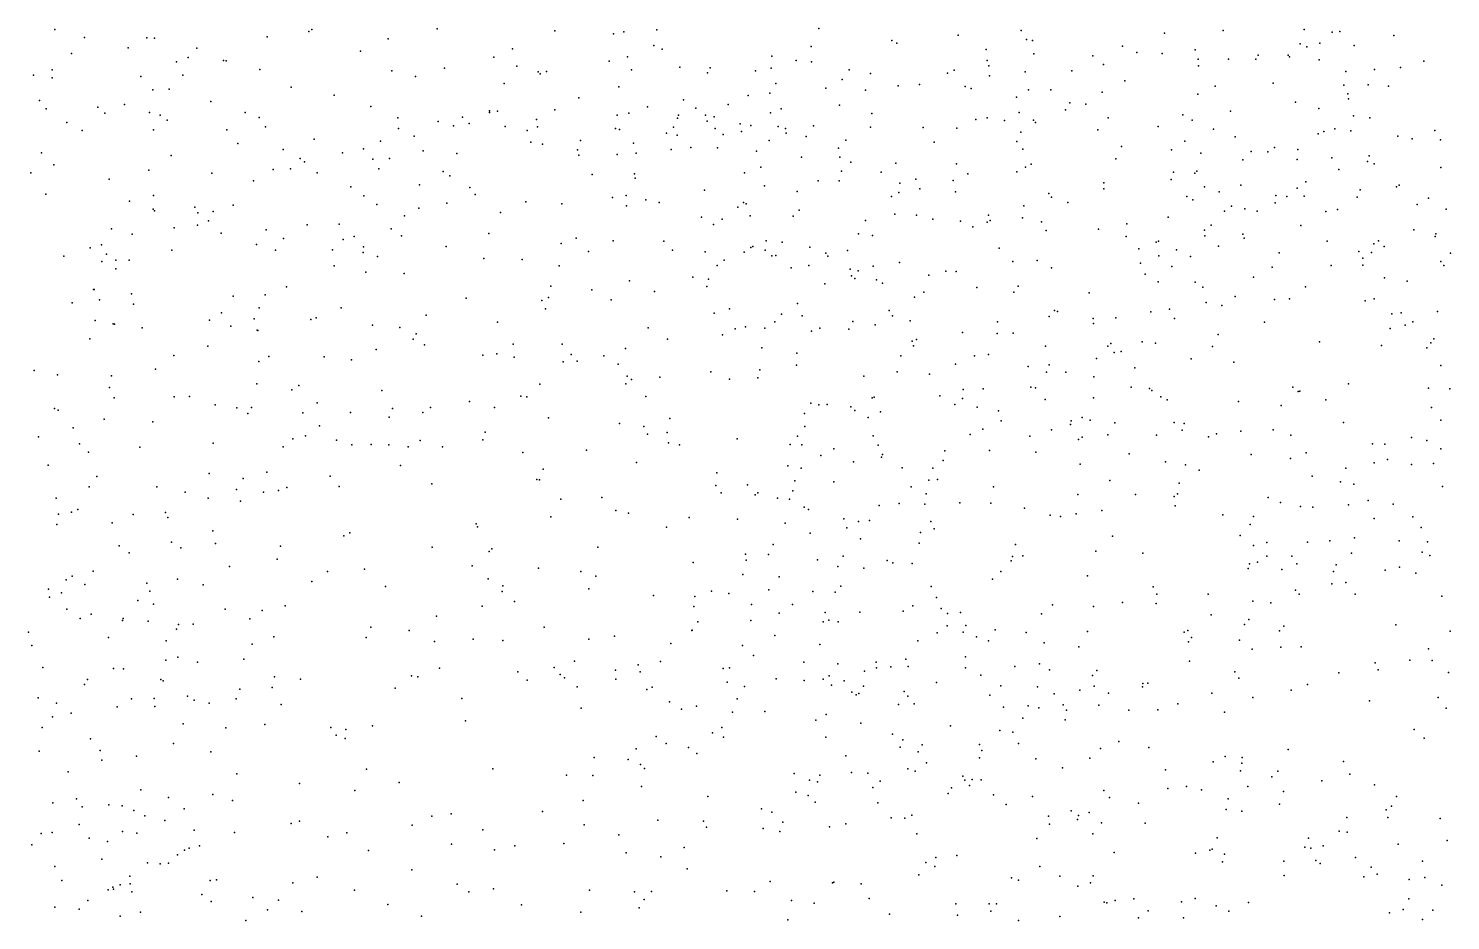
# Model space of a CAD drawing. Header units: metres. Extents: x -23.9 to 23.9, y -28.5 to 28.5.
# Drawn here: x 1.04 to 6.72, y -10.67 to -7.11 of the extents above; entities that cross this region are included whole.
import ezdxf

# ---------------------------------------------------------------- set-up
doc = ezdxf.new("R2010")
doc.units = ezdxf.units.M

msp = doc.modelspace()

# ---------------------------------------------------------------- linework, layer by layer
for p in [(1.1492, -7.1126, 7.8665), (1.2688, -7.1455, 8.4567), (1.5166, -7.1468, 12.5148), (1.5473, -7.1474, 20.0053), (1.9975, -7.1429, 20.1918), (2.1636, -7.1214, 15.409), (2.1753, -7.1134, 6.795), (2.4804, -7.1501, 5.5329), (2.6755, -7.1109, 14.3115), (3.1451, -7.119, 19.3155), (3.3791, -7.1308, 13.9712), (3.4212, -7.1223, -8.8521), (3.5518, -7.1147, 6.5451), (4.1986, -7.109, 19.9388), (4.7557, -7.1364, -6.9077), (5.0071, -7.1172, 3.0319), (5.5782, -7.1273, 3.8658), (5.8122, -7.1171, 11.9562), (6.1361, -7.1133, -19.3685), (6.2474, -7.124, -2.1194), (6.279, -7.1213, 10.1785), (6.4936, -7.1371, 16.4857), (1.4425, -7.186, 4.5639), (1.7168, -7.1872, 20.5679), (2.3702, -7.1995, 15.8277), (2.9759, -7.1907, 13.8874), (3.5398, -7.1764, -10.9411), (3.5742, -7.1911, 0.6508), (4.1684, -7.1809, 0.6501), (4.4903, -7.1566, 0.0605), (4.5109, -7.1673, -1.4745), (4.8673, -7.1935, -0.3859), (5.0279, -7.1531, 12.1483), (5.0513, -7.1566, 7.7698), (5.4106, -7.1796, -21.258), (5.4681, -7.2051, -13.7812), (5.7016, -7.1943, 6.993), (6.1206, -7.1704, 16.6763), (6.1473, -7.1826, 3.9844), (6.1988, -7.1674, 3.1813), (6.336, -7.1771, 17.1135), (1.2166, -7.2089, 7.4707), (1.635, -7.2428, 4.8457), (1.6815, -7.2248, 11.3236), (1.8232, -7.2365, 13.0086), (1.8338, -7.2386, 6.6429), (2.9024, -7.2231, 5.6047), (2.9941, -7.2599, 6.7136), (3.3624, -7.239, 20.2982), (3.4353, -7.2223, -11.8704), (3.644, -7.2634, 13.3369), (4.012, -7.2195, 12.9875), (4.1086, -7.2364, 3.6326), (4.17, -7.2422, 7.1181), (4.8708, -7.2367, -14.0262), (4.8775, -7.258, 13.3259), (5.0577, -7.2099, -0.8216), (5.2923, -7.2176, -7.1316), (5.3349, -7.2526, 9.8563), (5.5692, -7.2084, -6.6633), (5.7136, -7.2319, 9.5796), (5.7137, -7.2586, 4.498), (5.8338, -7.232, 10.5725), (5.9429, -7.2321, 3.6255), (5.9521, -7.2159, 17.0658), (6.0718, -7.2153, 5.4267), (6.0776, -7.2226, -11.2499), (6.1961, -7.2345, 11.1701), (6.52, -7.2645, -20.2712), (6.6132, -7.24, 7.8808), (1.0647, -7.2955, 12.2345), (1.139, -7.3062, 15.6353), (1.1394, -7.2747, -1.3441), (1.4932, -7.3007, 12.946), (1.66, -7.296, 14.7286), (1.9683, -7.2729, 16.3403), (2.495, -7.278, 5.8743), (2.5886, -7.3008, 20.2393), (2.7055, -7.2676, 11.4121), (3.079, -7.2826, 11.0701), (3.0866, -7.2898, 2.7555), (3.1117, -7.2806, 11.5952), (3.4508, -7.2745, 15.0397), (3.7545, -7.2859, 8.1908), (3.7652, -7.2656, -9.5863), (3.9458, -7.2778, -12.4852), (4.0091, -7.2671, -0.0771), (4.2922, -7.3122, 2.91), (4.3202, -7.2737, 3.2601), (4.405, -7.2881, 8.6847), (4.7121, -7.2873, 6.5665), (4.7387, -7.276, 8.6024), (4.8801, -7.2978, -1.3248), (5.0226, -7.2822, 0.3073), (5.2091, -7.2787, 3.3582), (5.4205, -7.318, -1.3911), (6.3029, -7.2803, -9.9976), (6.4171, -7.2729, 5.089), (1.5414, -7.3544, 16.3631), (1.6064, -7.351, -0.2769), (2.0929, -7.3436, 11.2), (2.264, -7.375, 5.3323), (2.9426, -7.3283, 19.0921), (3.4014, -7.342, 11.2137), (3.9167, -7.3758, 7.4521), (4.0037, -7.3677, -1.6427), (4.0277, -7.3286, 15.4989), (4.2273, -7.3473, 16.4203), (4.3849, -7.3554, -19.1466), (4.516, -7.3376, 0.9099), (4.6005, -7.332, 11.7941), (4.7832, -7.3402, -1.6566), (4.8071, -7.349, 10.0899), (5.0352, -7.3532, 2.4761), (5.1245, -7.3537, -9.4912), (5.33, -7.3626, 0.456), (5.7119, -7.3714, -21.9178), (5.7807, -7.339, 5.6419), (6.0124, -7.3273, 10.0868), (6.2947, -7.3348, 6.508), (6.3107, -7.3702, 2.9111), (6.3918, -7.3333, 12.7838), (6.4731, -7.3392, 8.2019), (1.089, -7.3966, 11.5374), (1.1146, -7.429, 11.9086), (1.3217, -7.4225, 2.4836), (1.4278, -7.4129, 3.3421), (1.7727, -7.3998, 19.7287), (2.4106, -7.42, 12.4133), (3.1458, -7.4332, 2.1351), (3.2406, -7.3856, 14.6612), (3.5158, -7.4215, 3.743), (3.6585, -7.3944, 13.8487), (3.7081, -7.4265, 2.4902), (3.8376, -7.4119, 14.8885), (4.0485, -7.4291, 0.858), (4.2818, -7.4154, 12.6228), (4.9884, -7.3832, -13.5635), (5.1833, -7.4334, 4.8242), (5.201, -7.406, 3.9788), (5.2644, -7.4114, -0.3859), (6.102, -7.4026, -13.0067), (6.1942, -7.4288, -2), (6.3133, -7.3896, -1.6691), (1.198, -7.4838, 5.6236), (1.3488, -7.4467, -0.0535), (1.5276, -7.4445, 2.8314), (1.5697, -7.455, 6.1653), (1.5985, -7.4745, -1.1241), (1.9093, -7.4443, 6.2297), (1.9658, -7.4646, 20.0463), (2.5184, -7.4659, 16.5406), (2.6797, -7.4796, 1.9183), (2.7773, -7.4624, 13.5065), (2.8037, -7.4887, 6.0841), (2.884, -7.4447, 16.1498), (2.8848, -7.4372, 2.4936), (2.9165, -7.4387, 0.2434), (3.0726, -7.4722, -1.4437), (3.3935, -7.4548, 14.3353), (3.4404, -7.447, -10.4886), (3.6344, -7.4664, 5.4106), (3.6388, -7.4544, 19.02), (3.7465, -7.4549, 7.8945), (3.7529, -7.4793, 0.018), (3.7819, -7.4619, -7.3719), (3.8854, -7.4892, -11.2408), (4.006, -7.445, 14.5425), (4.4102, -7.4482, -19.7592), (4.8259, -7.4728, 13.8598), (4.8706, -7.4657, -19.5019), (4.9399, -7.476, 8.4033), (4.9988, -7.4437, 0.6062), (5.0554, -7.4745, -1.0931), (5.064, -7.4838, 5.9725), (5.3543, -7.4654, 10.4642), (5.6521, -7.4531, -0.1162), (5.6892, -7.4745, -10.6016), (5.8417, -7.4391, 9.1271), (6.3335, -7.4582, 4.3266), (6.3983, -7.4649, 3.919), (1.2583, -7.5161, 14.5145), (1.5438, -7.5131, 16.7706), (1.8366, -7.5128, 19.2706), (1.9905, -7.5011, 14.99), (2.5213, -7.5085, 15.7154), (2.5842, -7.539, -0.5586), (2.7407, -7.497, 10.8799), (2.9477, -7.5, -0.5746), (3.0345, -7.5167, 15.757), (3.0765, -7.5019, 3.2731), (3.3875, -7.5076, 0.4244), (3.4038, -7.5117, 15.4215), (3.5906, -7.5268, 14.6477), (3.6186, -7.5026, -19.6929), (3.6338, -7.5346, -8.6963), (3.7854, -7.5084, -1.3898), (3.8171, -7.5319, 6.1435), (3.8904, -7.52, 14.0732), (3.9273, -7.4966, -18.7895), (4.0363, -7.4996, -1.9897), (4.0665, -7.5075, 6.8015), (4.0684, -7.527, 20.2557), (4.1478, -7.5398, 5.4295), (4.1774, -7.4975, 12.2384), (4.4053, -7.5028, -12.5423), (4.6159, -7.5039, 12.3247), (4.7491, -7.5065, -20.4756), (5.0046, -7.5225, 5.4806), (5.3121, -7.5137, 4.4727), (5.553, -7.4996, 4.715), (5.7735, -7.511, 10.2925), (5.861, -7.5407, -1.9649), (6.1913, -7.5289, 8.8956), (6.214, -7.5195, -1.3367), (6.2581, -7.5097, 5.3175), (6.3219, -7.5179, 16.8987), (6.51, -7.5392, -14.0648), (6.5673, -7.5489, -2.0684), (6.6573, -7.5158, 8.9139), (1.0965, -7.6051, 20.1001), (1.8799, -7.5685, 13.2166), (2.0613, -7.5922, 1.415), (2.1852, -7.5507, 13.5739), (2.2972, -7.6049, 15.2476), (2.3811, -7.5887, 12.0935), (2.4497, -7.5592, 17.6934), (2.6202, -7.5969, 14.2802), (3.0501, -7.5622, 13.6997), (3.0957, -7.5711, 19.2874), (3.2362, -7.5931, 20.2443), (3.2474, -7.5557, 11.8883), (3.4592, -7.5664, -19.0716), (3.61, -7.5925, 11.1199), (3.6881, -7.5841, 20.3916), (3.7939, -7.5847, 0.6202), (3.9508, -7.5987, 2.679), (4.0003, -7.556, 19.1284), (4.2779, -7.5863, 19.9783), (4.3066, -7.5553, 19.5193), (4.6599, -7.5625, 3.2747), (4.9894, -7.5599, 6.3216), (5.0135, -7.5906, -1.4923), (5.4072, -7.5798, 9.4186), (5.6062, -7.5938, -19.885), (5.6595, -7.559, 11.0417), (5.924, -7.5998, -10.9822), (5.9912, -7.6006, 2.3065), (6.0179, -7.5843, -6.1853), (6.1106, -7.5919, 6.7248), (6.6795, -7.5534, 6.2691), (1.1462, -7.6529, 12.5324), (1.6143, -7.6163, 18.7372), (2.1291, -7.6281, 17.9066), (2.1467, -7.6414, 0.7688), (2.4185, -7.6305, 2.466), (2.4853, -7.6284, 17.2911), (2.7546, -7.6084, -0.1914), (3.2414, -7.6145, 2.7859), (3.3938, -7.6112, 2.3508), (3.4699, -7.6069, -1.5976), (3.9674, -7.6619, 16.6398), (4.1296, -7.6228, 3.3019), (4.2832, -7.6228, 1.0456), (4.3267, -7.6426, -13.4889), (4.5061, -7.6462, 13.2106), (4.7482, -7.6497, 4.7598), (5.0239, -7.6618, 7.0337), (5.0467, -7.6499, 3.6498), (5.3843, -7.6297, 6.8724), (5.7232, -7.6066, 12.1804), (5.8909, -7.6335, 12.5424), (6.1083, -7.6317, 4.6305), (6.2462, -7.6248, -20.022), (6.3884, -7.6395, -9.1012), (6.3952, -7.6167, -8.5965), (6.416, -7.6484, 16.5093), (1.0542, -7.6849, 15.7574), (1.3666, -7.7096, -1.2532), (1.5252, -7.6738, 5.5119), (1.7757, -7.6859, 0.8997), (1.943, -7.7167, 2.1174), (2.0211, -7.6719, 11.6738), (2.09, -7.6693, 14.0301), (2.1972, -7.6854, -0.5045), (2.4427, -7.6692, -1.0706), (2.6995, -7.6795, 20.0742), (2.7268, -7.6975, 13.2142), (3.2947, -7.6918, 10.7413), (3.4628, -7.6892, 1.2217), (3.4661, -7.7068, 3.483), (3.9023, -7.6854, -19.2764), (4.1959, -7.7171, 14.0106), (4.2796, -7.7165, 15.9259), (4.2888, -7.6787, -14.1009), (4.4484, -7.6817, 6.5846), (4.5861, -7.7097, 19.177), (4.7352, -7.7162, -7.5249), (4.7932, -7.6886, 2.8455), (4.9889, -7.6805, -20.0602), (5.6049, -7.7111, 0.5735), (5.6149, -7.682, 2.2391), (5.6991, -7.6868, -1.9294), (5.7077, -7.6784, -9.4301), (6.2738, -7.6721, 12.7459), (6.6818, -7.6643, -12.8281), (1.1134, -7.7699, 3.2028), (1.5431, -7.7758, 13.1903), (2.3313, -7.7407, 18.229), (2.6047, -7.733, 1.0154), (2.8058, -7.7431, 11.9643), (2.827, -7.7714, 0.5763), (3.4301, -7.7754, 19.1441), (3.7421, -7.754, 7.2566), (3.9818, -7.7371, 8.315), (4.1128, -7.7589, -8.5745), (4.5181, -7.7631, -2.2652), (4.5229, -7.7261, 8.5252), (4.602, -7.7494, 13.5567), (4.7441, -7.7603, -14.2625), (5.1165, -7.7672, 4.2155), (5.3368, -7.7254, 7.4065), (5.3368, -7.7486, -13.0717), (5.7378, -7.741, -21.3198), (5.7969, -7.7601, 5.1185), (5.8836, -7.7346, 5.8399), (6.023, -7.7758, 11.6148), (6.1085, -7.7458, 3.0525), (6.1421, -7.7213, 3.4482), (6.3594, -7.7533, 5.7537), (6.5052, -7.7402, 5.3971), (6.5152, -7.7344, 17.2212), (1.4474, -7.7981, -0.2221), (1.5419, -7.8298, 4.4981), (1.7085, -7.8225, 5.0795), (1.8621, -7.814, 18.2206), (2.3828, -7.7761, 16.8028), (2.4348, -7.8115, 1.7027), (2.6024, -7.8262, 0.3214), (2.7146, -7.8059, 19.17), (3.0301, -7.8008, 16.6723), (3.1739, -7.8089, 5.7899), (3.3753, -7.7838, 16.6015), (3.4314, -7.816, 6.2251), (3.5088, -7.7923, 14.0086), (3.5614, -7.8037, 1.6718), (3.876, -7.8218, -2.0126), (3.898, -7.8027, -9.9435), (3.9089, -7.8092, 7.7956), (4.4885, -7.7797, -11.6204), (5.0169, -7.8162, 0.7591), (5.1272, -7.7815, -7.9087), (5.1929, -7.803, 6.1269), (5.6672, -7.7793, -0.6063), (5.6914, -7.7932, 5.4614), (5.8458, -7.8174, -0.0548), (5.8996, -7.8287, 9.6868), (6.0201, -7.8041, -10.0783), (6.0666, -7.779, 8.555), (6.1364, -7.7779, 6.3484), (6.2691, -7.8312, -2.4397), (6.3469, -7.7826, -1.3272), (6.5869, -7.8108, -2.2858), (6.6318, -7.7862, 10.1665), (6.7028, -7.8293, 12.8463), (1.5473, -7.8367, 11.9333), (1.7205, -7.8448, 17.4695), (1.7636, -7.8763, 14.5964), (1.7823, -7.8392, 9.9244), (2.2846, -7.8894, 19.9011), (2.5458, -7.8565, 10.8691), (2.9284, -7.8434, 15.6604), (3.7305, -7.862, 11.3753), (3.8131, -7.8698, 6.8967), (3.9252, -7.857, 15.5697), (4.0963, -7.8582, 5.1196), (4.1201, -7.8343, 13.6204), (4.3858, -7.8751, 6.0276), (4.5021, -7.8494, 9.8401), (4.5883, -7.854, 18.8389), (4.6541, -7.8692, -12.8808), (4.7641, -7.8784, 3.86), (4.8704, -7.8817, 19.4318), (4.8765, -7.8533, 4.5162), (4.8823, -7.8748, -2.1042), (5.0116, -7.8649, 10.6398), (5.0882, -7.8805, -1.1097), (5.4287, -7.888, 10.7062), (5.5928, -7.8622, -8.2418), (5.8179, -7.8381, -2.3002), (5.9488, -7.8373, -13.3746), (6.2223, -7.8393, -21.278), (1.3763, -7.9082, 5.8129), (1.4589, -7.9295, 18.7293), (1.626, -7.9043, 2.167), (1.7197, -7.8941, 1.5898), (1.8137, -7.9256, 16.9775), (1.9928, -7.9121, 13.4576), (2.1566, -7.8929, -1.1122), (2.3441, -7.9394, 13.0488), (2.4918, -7.9077, 12.6873), (2.533, -7.9363, -1.3112), (2.8818, -7.9274, 17.3979), (3.2302, -7.945, 13.5611), (3.7788, -7.8905, 13.74), (4.3567, -7.9286, 2.92), (4.4129, -7.9351, -10.5475), (4.8142, -7.9008, 8.1619), (5.1069, -7.9155, -1.5659), (5.3151, -7.9103, 6.4325), (5.4252, -7.939, 7.8401), (5.7378, -7.9142, -1.1069), (5.74, -7.9361, 2.5582), (5.7649, -7.8932, -2.7278), (5.8907, -7.9302, 12.0647), (5.8965, -7.9453, 4.7115), (6.1231, -7.8954, 7.7549), (6.5734, -7.913, 9.7934), (6.6591, -7.9391, -6.9804), (6.6621, -7.9277, 7.4754), (1.2907, -7.984, 12.1929), (1.3356, -7.9725, 12.9938), (1.6165, -7.9932, 19.2527), (1.9547, -7.9707, -0.587), (2.0309, -7.9929, 14.1687), (2.0621, -7.9475, 11.9384), (2.2582, -7.9926, 10.0265), (2.3007, -7.9508, 14.3942), (2.3811, -7.9797, 11.1659), (2.7111, -7.9794, 1.4234), (3.1712, -7.9666, 14.1809), (3.2794, -7.9986, 12.0471), (3.3779, -7.956, 14.575), (3.581, -7.958, 2.3215), (3.6155, -7.9938, 15.6284), (3.7451, -8.0006, 0.7657), (3.9004, -8.0012, 2.8486), (3.9278, -7.9822, 16.8956), (3.9361, -7.9782, -10.5799), (3.9848, -7.9933, 1.8217), (3.9884, -7.9568, 20.0521), (4.0522, -7.9621, 1.322), (4.1635, -7.9819, -7.9553), (4.3129, -7.9953, 16.1258), (4.919, -7.9851, -8.412), (5.4756, -7.9882, 2.8061), (5.5451, -7.9621, -2.4756), (5.5553, -7.957, 3.3241), (5.6261, -7.992, -12.1065), (5.7935, -7.9772, 6.3664), (6.2283, -7.9573, -21.914), (6.3543, -7.9991, -11.5705), (6.4048, -8.0027, 7.2323), (6.4135, -7.968, 11.5136), (6.4328, -7.956, 4.1778), (6.4547, -7.9787, -0.7932), (1.1854, -8.0175, 12.5752), (1.3372, -8.0386, 6.1921), (1.356, -8.0095, 1.2384), (1.3928, -8.0332, 10.181), (1.4466, -8.0338, -0.6916), (2.2648, -8.0564, -0.0959), (2.3797, -8.0034, 19.5546), (2.438, -8.0181, 12.289), (2.8614, -8.0263, 17.9038), (3.0148, -8.0309, 2.8853), (3.1622, -8.0561, -1.64), (3.7936, -8.0548, 12.0128), (3.8213, -8.0329, 3.1841), (4.0113, -8.0159, 15.8707), (4.0276, -8.0154, 14.775), (4.1594, -8.054, 11.0465), (4.2263, -8.0051, 11.4365), (4.2344, -8.0169, 19.8166), (4.4155, -8.0579, 14.1529), (4.5213, -8.0427, 4.8864), (4.973, -8.0383, 2.6162), (5.0699, -8.0342, 5.7798), (5.4834, -8.0457, 8.8542), (5.5554, -8.0159, -1.7154), (5.6072, -8.0586, -2.0818), (5.6819, -8.0189, 9.3304), (6.0367, -8.0039, 7.4168), (6.2436, -8.0546, 12.4408), (6.3697, -8.053, 8.199), (6.3706, -8.025, -8.3397), (6.6817, -8.0391, 11.8676), (6.694, -8.0553, 11.1685), (6.7203, -8.0051, -1.2594), (1.3935, -8.0678, 5.3491), (2.3911, -8.0806, 2.7753), (2.5442, -8.087, 0.5837), (3.4431, -8.1158, 19.7296), (3.6961, -8.1017, 19.9558), (3.7588, -8.1098, 11.6538), (4.0882, -8.0638, 2.1975), (4.3241, -8.0691, 16.9904), (4.3292, -8.0957, 1.8965), (4.3423, -8.1065, 14.5718), (4.3565, -8.0754, 1.0058), (4.4297, -8.112, -8.3257), (4.6383, -8.0935, 10.3598), (4.7064, -8.0779, 1.1454), (4.7467, -8.0788, -7.9022), (5.1281, -8.0645, 1.0219), (5.5018, -8.0886, 7.2893), (5.9343, -8.1014, 9.8904), (6.0085, -8.0612, 8.2848), (6.4565, -8.1044, -2.6793), (6.5465, -8.1165, -12.9341), (1.3047, -8.1509, 14.5851), (1.3068, -8.151, 1.677), (1.4553, -8.1673, 4.8539), (1.9888, -8.1721, 0.4673), (2.075, -8.1403, 15.3957), (3.1292, -8.1368, 5.6057), (3.2935, -8.1514, 16.2352), (3.5431, -8.159, 12.4046), (3.7521, -8.1386, 6.3906), (4.2227, -8.1281, 6.2503), (4.4527, -8.1257, 18.6157), (4.6175, -8.1612, 16.2261), (4.8294, -8.1422, 12.291), (4.9772, -8.1615, 9.3594), (4.995, -8.1366, 18.9713), (5.2777, -8.1641, 4.3794), (5.5527, -8.1195, 0.6113), (5.7012, -8.1213, -6.7564), (5.731, -8.1416, -12.8897), (6.1416, -8.1397, 12.9748), (1.2194, -8.2032, 9.9052), (1.3285, -8.1912, -0.0293), (1.4637, -8.2085, 0.7851), (1.8621, -8.1764, 19.4253), (1.9649, -8.2238, 10.581), (2.2927, -8.2236, 11.8311), (2.7914, -8.1853, 18.6331), (3.0938, -8.194, 15.7581), (3.1083, -8.2269, 12.4697), (3.1194, -8.1824, 16.6327), (3.3704, -8.1916, 6.2282), (3.8425, -8.2278, 5.0232), (4.1141, -8.2066, -15.0288), (4.5805, -8.1807, 19.8994), (5.5989, -8.2291, -3.0357), (5.7451, -8.2026, 11.3814), (5.8073, -8.2146, -0.1514), (5.8605, -8.1777, -13.7217), (6.0172, -8.1902, -7.81), (6.077, -8.1878, 4.4966), (6.38, -8.196, -11.145), (6.4148, -8.188, 9.6603), (1.311, -8.274, 16.9858), (1.7671, -8.2723, 13.021), (1.8146, -8.2432, 14.9271), (1.9457, -8.2669, -0.9266), (2.1721, -8.2696, 12.8755), (2.1922, -8.2636, 14.3022), (2.6322, -8.2532, 15.5501), (2.9168, -8.2813, 0.8041), (3.781, -8.2453, -1.6526), (4.0236, -8.2794, 3.5229), (4.0497, -8.249, 13.6013), (4.1324, -8.2553, -2.219), (4.3344, -8.2783, 11.8643), (4.4795, -8.2338, 3.839), (4.4933, -8.2549, 12.2764), (4.5636, -8.2748, 6.5434), (4.9127, -8.2797, -10.8652), (5.1183, -8.2581, -8.7479), (5.1398, -8.2339, -1.3369), (5.1519, -8.2379, 8.1672), (5.2933, -8.2663, -2.3102), (5.2949, -8.2858, 12.238), (5.3842, -8.264, -10.9125), (5.5241, -8.2396, 5.668), (5.619, -8.2667, 4.4795), (5.9776, -8.2802, 3.6242), (6.4858, -8.2476, -21.3651), (6.5233, -8.2434, 12.2339), (6.5696, -8.2791, -2.3976), (6.6676, -8.2385, 13.4916), (1.3832, -8.2878, 12.5055), (1.3878, -8.2889, -0.3945), (1.4987, -8.3033, 18.947), (1.8522, -8.2968, 2.8327), (1.9578, -8.3125, -0.4248), (1.9602, -8.3138, 9.3283), (2.4173, -8.293, 9.7062), (2.5267, -8.302, 11.1116), (2.5925, -8.3266, 18.2707), (3.5183, -8.3038, 10.5867), (3.8142, -8.3315, 15.9233), (3.8655, -8.3074, 7.3622), (3.9067, -8.2995, 6.975), (3.9832, -8.304, 19.7874), (4.1703, -8.3161, 7.7704), (4.2034, -8.3048, 5.0366), (4.3183, -8.3082, 2.3976), (4.4243, -8.2916, 5.9098), (4.7726, -8.3219, 11.7965), (4.9113, -8.3264, 1.4282), (4.9747, -8.3241, -1.969), (5.7926, -8.3305, 5.2668), (6.4788, -8.3057, -9.8207), (6.5395, -8.2924, -22.0126), (1.2897, -8.3477, 9.5812), (1.7609, -8.3768, 18.0051), (2.4317, -8.3903, 16.8053), (2.5802, -8.3485, 13.1437), (2.6248, -8.3714, 12.7131), (2.9793, -8.3683, 13.2938), (3.1749, -8.3689, 10.6822), (3.4275, -8.3863, 3.3007), (3.5951, -8.3483, 16.9383), (3.9709, -8.3832, 10.7247), (4.5719, -8.3562, 10.9396), (4.5773, -8.3751, 1.8445), (4.5892, -8.3499, -8.799), (5.1041, -8.3764, 19.3105), (5.3521, -8.3765, 11.0989), (5.3638, -8.3656, 1.2062), (5.4056, -8.398, 8.9905), (5.4895, -8.3589, 2.9951), (5.5429, -8.3643, 7.6401), (5.7707, -8.3782, 7.9497), (6.1973, -8.3597, -0.3275), (6.4448, -8.3744, -15.2988), (6.6262, -8.3835, 7.0535), (6.6416, -8.3625, -0.6131), (6.653, -8.3466, 10.7292), (1.6245, -8.4136, 17.5338), (1.9643, -8.4378, 12.6145), (2.0043, -8.4177, 13.872), (2.2241, -8.4195, -1.2741), (2.3336, -8.431, 10.4298), (2.8586, -8.4127, 17.9088), (2.914, -8.4071, 17.3784), (2.9833, -8.4199, -1.3), (3.1787, -8.4396, 14.5109), (3.2108, -8.4094, 13.7574), (3.2348, -8.4368, 5.2297), (3.3408, -8.4156, -1.468), (3.3983, -8.4488, 12.5902), (4.1098, -8.4518, 18.6413), (4.1115, -8.4049, -1.1667), (4.5262, -8.4144, 4.969), (4.7445, -8.4486, -2.3086), (4.8203, -8.4149, 10.2869), (4.8768, -8.4096, 9.5936), (5.1184, -8.4509, 6.4453), (5.3074, -8.4263, 11.9025), (5.3775, -8.402, -1.7011), (5.6847, -8.4275, 0.1335), (5.8549, -8.4399, 4.1384), (6.682, -8.4531, 8.3254), (1.0677, -8.4732, 9.278), (1.1599, -8.4911, 7.1064), (1.3761, -8.4948, 6.0212), (1.552, -8.4684, 14.4212), (3.4335, -8.4963, 4.9483), (3.4509, -8.5088, 14.8075), (3.5649, -8.5002, -0.6933), (3.7678, -8.4788, 19.4655), (3.8423, -8.5079, 12.5244), (3.9552, -8.5025, -13.6149), (3.9637, -8.4703, 17.1901), (4.3783, -8.4963, -2.4153), (4.5117, -8.4783, 8.0601), (4.6404, -8.4876, -9.8551), (5.0339, -8.4581, 11.5457), (5.107, -8.4798, -11.4386), (5.1843, -8.4796, 3.8301), (5.2961, -8.4983, -10.3355), (5.4608, -8.4631, 7.2787), (1.3683, -8.5411, 0.1038), (1.9556, -8.5265, 18.3003), (2.0954, -8.5502, 19.2924), (2.1239, -8.5333, 11.8206), (2.4554, -8.5534, 2.8473), (3.0855, -8.5284, 16.0653), (3.4284, -8.5263, 16.3922), (4.7748, -8.5487, 19.8151), (4.8545, -8.5464, 3.8839), (5.0447, -8.5405, -14.9864), (5.0633, -8.5433, -14.1543), (5.4459, -8.5396, 10.1298), (5.5181, -8.5458, 0.6177), (5.5279, -8.5532, 5.4379), (6.0911, -8.5406, 13.196), (6.112, -8.5573, -13.8401), (6.1191, -8.5553, 12.4936), (6.3126, -8.5273, -14.3558), (6.6327, -8.5441, -6.0564), (6.7171, -8.5471, 8.6814), (1.148, -8.6249, 4.9131), (1.3861, -8.5825, 1.9703), (1.626, -8.5788, 2.6854), (1.6869, -8.5779, 18.6525), (1.79, -8.6105, -0.022), (1.8761, -8.6226, 16.6275), (1.9351, -8.6209, 17.1454), (2.1967, -8.603, 15.5256), (2.4974, -8.625, 10.0945), (2.6486, -8.6217, -1.3806), (2.8049, -8.5966, 16.5911), (2.904, -8.6205, 2.8822), (3.0095, -8.5764, 5.8129), (3.0334, -8.5788, 10.4209), (3.5091, -8.5772, -1.1186), (4.1675, -8.6044, 6.4589), (4.1991, -8.611, 6.8784), (4.2319, -8.6095, -15.621), (4.3266, -8.619, 7.6622), (4.4118, -8.5825, -9.3244), (4.4192, -8.5804, 3.6467), (4.6822, -8.5751, 16.8923), (4.7419, -8.6095, 16.2586), (4.7724, -8.585, -11.9548), (4.8312, -8.6196, 4.8807), (5.1018, -8.5892, 9.8448), (5.2946, -8.5823, 4.6557), (5.5643, -8.578, -6.5076), (5.5889, -8.5899, 11.5572), (5.8744, -8.5966, 7.2409), (6.0443, -8.6135, -14.818), (6.2223, -8.5908, -11.9813), (6.644, -8.6212, 14.0648), (1.1636, -8.6319, 16.5296), (1.347, -8.6682, 0.6242), (1.5408, -8.6782, 10.5844), (1.9205, -8.6451, -1.15), (2.1399, -8.6421, 9.3653), (2.3304, -8.6405, 16.496), (2.4841, -8.6591, 18.8288), (2.6191, -8.6416, 13.3904), (3.1201, -8.6622, -0.7381), (3.6046, -8.6652, 3.5615), (4.1421, -8.6454, 15.8381), (4.3423, -8.6326, 7.2002), (4.3958, -8.6605, -12.5889), (4.4446, -8.6379, 14.2364), (4.9165, -8.6339, 12.913), (4.9269, -8.6745, 5.3088), (5.2059, -8.6739, -9.3772), (5.2499, -8.6609, -2.6572), (5.2815, -8.6712, 2.948), (5.3808, -8.6823, 7.5905), (5.6173, -8.6815, -3.1062), (6.2935, -8.6811, -3.0806), (6.6809, -8.6718, 1.3042), (1.085, -8.7383, 5.5392), (1.2231, -8.7025, 10.2579), (2.1506, -8.7337, -0.1804), (2.2059, -8.6944, 13.9715), (2.8677, -8.72, 5.4962), (3.4038, -8.6855, 6.1731), (3.5, -8.6974, 10.0997), (3.5157, -8.7277, 16.8011), (3.5933, -8.7202, 15.14), (4.1136, -8.7355, 19.7604), (4.1427, -8.6964, 12.3256), (4.4153, -8.7345, -13.3395), (4.8035, -8.7291, 18.1056), (4.8538, -8.7082, -15.5118), (5.0415, -8.7357, 7.9601), (5.1272, -8.7103, 6.1389), (5.2028, -8.6895, 1.4455), (5.2494, -8.7392, 3.5138), (5.3524, -8.7306, 10.6835), (5.5467, -8.7318, 12.3384), (5.6497, -8.7113, -10.7647), (5.6573, -8.6853, 8.464), (5.7538, -8.738, 7.8382), (5.786, -8.7267, 11.818), (5.8831, -8.7159, -9.8743), (6.012, -8.7108, 8.3083), (6.0832, -8.7309, -0.3302), (6.5641, -8.7405, -1.4422), (1.2482, -8.7662, -0.6491), (1.4892, -8.7793, 7.2041), (1.7822, -8.763, -0.8564), (2.0615, -8.7774, 12.1564), (2.0997, -8.7455, 18.9339), (2.2736, -8.7512, 17.1393), (2.3352, -8.7704, 11.5569), (2.412, -8.7681, 9.7047), (2.4827, -8.7702, 3.1311), (2.5601, -8.7784, 17.8821), (2.6085, -8.7534, 16.1376), (2.6976, -8.7781, 12.7873), (2.8586, -8.7502, 10.6587), (3.2715, -8.7919, 14.3338), (3.5995, -8.7615, 16.1251), (3.6434, -8.7696, 4.5139), (3.8731, -8.7462, 19.0632), (4.0846, -8.7681, 4.6908), (4.131, -8.7703, 15.4172), (4.2591, -8.7856, 18.3663), (4.4358, -8.7718, 12.7836), (4.7024, -8.7939, 3.6153), (4.8805, -8.7925, 1.5192), (5.2348, -8.7485, 5.0204), (6.4089, -8.7654, -12.4248), (6.4583, -8.7677, 7.0479), (6.6256, -8.7525, -13.6016), (6.6814, -8.7854, 10.862), (1.1225, -8.8513, 9.9139), (1.2837, -8.7989, 7.553), (2.5298, -8.8519, 17.4611), (3.0171, -8.8008, -1.1614), (3.4719, -8.8408, 12.6214), (4.0757, -8.8543, -2.3332), (4.2066, -8.8123, 17.1368), (4.338, -8.838, -2.5642), (4.4496, -8.8195, 18.0634), (4.4534, -8.8085, 14.9497), (4.6949, -8.8326, 7.8012), (5.0647, -8.7994, 18.8385), (5.2417, -8.8467, 18.4116), (5.4381, -8.8058, -12.0251), (5.5831, -8.8382, 9.9713), (5.6618, -8.8493, 0.7604), (5.9246, -8.8087, 0.3517), (6.0819, -8.8249, 12.7735), (6.1434, -8.8025, 12.123), (6.4155, -8.8422, -2.1299), (6.4688, -8.8288, -11.004), (6.5638, -8.848, 8.7375), (6.652, -8.8446, -9.4911), (1.3169, -8.897, 9.4621), (1.7661, -8.8842, 3.1885), (1.9011, -8.9039, -1.4553), (1.9965, -8.8794, 14.575), (2.2487, -8.8955, 17.7326), (3.0737, -8.9082, 4.8022), (3.0838, -8.9096, 12.734), (3.0992, -8.8676, 10.1879), (3.7919, -8.8819, 13.7653), (4.1291, -8.8637, 18.8326), (4.5317, -8.8613, 16.0889), (4.6536, -8.8635, -2.7444), (4.6721, -8.9078, 16.4322), (5.7169, -8.8709, -7.2843), (6.1673, -8.8954, -1.6716), (6.3018, -8.8637, 9.3876), (1.2864, -8.9373, 6.5378), (1.557, -8.9381, 14.1806), (1.6701, -8.9585, 16.5889), (1.8743, -8.9482, 13.1855), (1.9827, -8.959, 14.1543), (2.0418, -8.9516, 16.4753), (2.0761, -8.9398, 10.4591), (2.2844, -8.9368, 15.599), (2.6547, -8.9251, 2.1285), (3.788, -8.9318, -14.728), (3.8092, -8.961, -13.8997), (3.9149, -8.9298, -15.4595), (3.955, -8.9614, 10.2103), (4.0958, -8.9538, 19.4474), (4.1026, -8.9142, 6.0817), (4.2584, -8.9171, 14.4034), (4.5679, -8.9374, 2.0914), (4.6275, -8.9657, 5.5008), (4.6383, -8.9114, 3.0481), (4.8958, -8.9373, 7.3423), (5.2328, -8.9678, 12.9173), (5.3604, -8.9124, -13.7014), (5.4634, -8.9678, -11.342), (5.6307, -8.9656, 10.2906), (5.6371, -8.9236, 12.8019), (6.2813, -8.9182, 12.4877), (6.3339, -8.9263, 8.2402), (6.6885, -8.9361, 12.3103), (1.1551, -8.9824, 4.79), (1.7619, -8.9823, -1.7668), (1.8914, -8.9946, 1.9906), (3.169, -8.9873, 11.3411), (3.3323, -8.9796, 3.0945), (3.9451, -8.97, 16.0137), (4.0337, -8.9825, 6.5292), (4.0823, -8.9868, 14.0731), (4.1402, -9.019, 12.5233), (4.4398, -9.0124, 19.5123), (4.5196, -9.0041, 2.7442), (4.6214, -9.0071, 13.0556), (4.7617, -9.0018, 5.0206), (4.8849, -9.0023, 19.1056), (5.0192, -9.0228, -13.1408), (5.6176, -8.9761, 10.8358), (5.6216, -9.0137, -2.8817), (5.992, -8.9795, 9.2211), (6.0413, -9.0001, -11.3682), (6.1219, -9.0164, -2.9607), (6.1701, -9.0193, -8.5502), (6.3132, -9.009, 9.053), (6.392, -8.9926, 10.7986), (6.4912, -9.0068, 13.9642), (1.1645, -9.0465, 4.3241), (1.2164, -9.0393, 2.1387), (1.2419, -9.0276, 9.0943), (1.4627, -9.0485, 3.0313), (1.5908, -9.0394, 7.0081), (1.6007, -9.0599, -0.1861), (3.1297, -9.0574, 9.8088), (3.3888, -9.0324, 10.0477), (3.4392, -9.0422, 6.2385), (3.6809, -9.0593, 16.568), (3.8749, -9.0666, -1.5798), (4.1573, -9.0276, 10.5093), (4.2992, -9.065, 2.4667), (4.3569, -9.0757, 3.4822), (4.4007, -9.0718, 15.4779), (4.6466, -9.0762, 4.5578), (5.1221, -9.0507, 6.0718), (5.164, -9.0558, -2.6994), (5.2261, -9.0456, 13.5381), (5.3285, -9.0315, 18.6917), (5.8112, -9.0492, -5.8929), (5.9334, -9.0561, -0.5779), (6.4157, -9.0635, -1.2708), (6.5701, -9.0567, 7.2901), (1.1571, -9.0875, -0.2447), (1.3785, -9.0818, -1.3101), (1.7799, -9.1136, -0.6489), (2.3037, -9.1337, -1.6507), (2.3274, -9.1215, 12.8648), (2.8307, -9.0853, 10.6121), (2.8367, -9.0971, 5.4013), (3.5906, -9.0989, 15.5432), (4.065, -9.083, 18.4352), (4.1649, -9.1227, 3.8788), (4.3101, -9.1009, 16.8375), (4.6042, -9.1192, 15.1747), (4.6594, -9.1048, 13.7605), (5.3705, -9.135, 6.8011), (5.8805, -9.1319, 13.0376), (5.9206, -9.0872, 10.6137), (6.6028, -9.1002, 13.2907), (1.4065, -9.173, 2.607), (1.6153, -9.1589, 13.5061), (1.6529, -9.1803, 10.1089), (1.7907, -9.1633, 9.7153), (2.0502, -9.1747, 10.0056), (2.6555, -9.1777, 9.7847), (2.8944, -9.1848, 11.2366), (3.3165, -9.1779, 9.5309), (4.0173, -9.167, -2.1491), (4.3652, -9.1454, 17.9218), (4.599, -9.1618, 7.2772), (4.9843, -9.1671, 13.8495), (5.305, -9.1936, 10.8187), (5.934, -9.1721, 11.6593), (5.9865, -9.16, -10.3614), (6.1488, -9.1587, -2.2225), (6.238, -9.1533, -15.2429), (6.3363, -9.1413, -0.8063), (6.5149, -9.1526, -10.5002), (6.6287, -9.1565, 11.0579), (1.4462, -9.2013, 7.5601), (2.0377, -9.2265, -1.9874), (2.8826, -9.1957, 9.4343), (3.697, -9.2396, 11.4467), (3.9061, -9.2067, 16.2531), (3.9096, -9.2305, 2.5658), (3.9976, -9.2082, 16.5942), (4.1933, -9.2283, -1.407), (4.2963, -9.2143, 7.1117), (4.4722, -9.2309, 10.5401), (4.4944, -9.2414, -2.8556), (4.5713, -9.2432, 17.6653), (4.9666, -9.2326, -14.5735), (4.9726, -9.2149, -15.0938), (5.0135, -9.2124, -13.988), (5.4917, -9.2019, -13.211), (5.9182, -9.2449, -2.5542), (5.95, -9.2385, 0.5071), (5.9873, -9.2148, 9.7794), (6.0864, -9.2139, -1.0692), (6.1073, -9.2448, 7.2968), (6.2639, -9.2489, 11.134), (6.3245, -9.2016, 7.7885), (6.6076, -9.1983, 12.7559), (6.6374, -9.2119, 10.2949), (1.2188, -9.2935, 9.4546), (1.3031, -9.274, 0.4184), (1.6394, -9.3066, 13.8693), (1.8473, -9.2555, 15.345), (2.2381, -9.2747, 11.9555), (2.3857, -9.2658, 14.9674), (2.8158, -9.2529, 13.1884), (2.8787, -9.3044, 2.181), (3.0806, -9.2622, 2.6933), (3.2491, -9.275, 12.8447), (3.309, -9.2942, 15.2809), (3.8952, -9.2869, 7.9053), (4.0406, -9.2973, 8.4792), (4.2747, -9.256, 15.9503), (4.3791, -9.2615, 8.1834), (4.8922, -9.3054, 5.355), (4.9259, -9.2748, 1.7474), (5.2715, -9.2931, -12.7278), (5.9122, -9.2639, -1.516), (6.0467, -9.268, 6.8719), (6.2528, -9.2752, -18.2618), (6.4587, -9.2703, 9.8504), (6.5171, -9.2583, -13.8759), (6.5815, -9.2824, -18.6631), (1.1245, -9.3456, 9.0905), (1.1763, -9.361, 8.2244), (1.1948, -9.3086, -1.5637), (1.2696, -9.3274, 0.7739), (1.5164, -9.3219, -0.891), (1.5293, -9.3533, 6.8662), (1.7419, -9.329, 7.7293), (2.1758, -9.3153, 3.3275), (2.4692, -9.3355, 11.2899), (2.9345, -9.3546, 10.831), (2.9374, -9.3328, -0.4645), (3.2806, -9.3445, 6.0943), (3.7702, -9.3534, 2.9517), (3.8403, -9.3627, 15.68), (3.9988, -9.3484, 11.6519), (4.1748, -9.3548, 17.5961), (4.2646, -9.3577, 12.9328), (4.287, -9.3339, 17.1411), (4.6473, -9.3348, -13.6936), (5.5332, -9.3369, -6.9198), (6.1008, -9.3497, 10.1891), (6.1159, -9.3652, 12.5615), (6.246, -9.3239, -12.5562), (6.3027, -9.3195, -14.566), (1.128, -9.3776, -2.2823), (1.481, -9.391, 12.7835), (1.5436, -9.4063, -2.3619), (2.0694, -9.4129, 15.1248), (2.8547, -9.413, 3.0064), (2.9843, -9.395, -0.8079), (3.5392, -9.3705, 3.5039), (3.6998, -9.4144, 8.4186), (3.7046, -9.3747, 11.982), (3.9308, -9.4069, 6.1969), (4.094, -9.4066, 18.2311), (4.5748, -9.4119, 14.7085), (4.6684, -9.3797, 3.7484), (5.1314, -9.4088, 19.0316), (5.295, -9.4152, 18.1422), (5.4113, -9.3991, -7.5046), (5.5449, -9.4036, 13.4447), (5.5475, -9.3664, 14.1322), (5.7523, -9.3657, -0.2732), (5.9317, -9.3932, 12.227), (6.0029, -9.3999, -1.8918), (6.3397, -9.3657, 11.8049), (6.6855, -9.3739, 7.0065), (1.1971, -9.4253, -1.2176), (1.2512, -9.4628, 3.5556), (1.2951, -9.4459, 6.5961), (1.4194, -9.4707, 10.3165), (1.423, -9.4627, 12.4508), (1.5218, -9.4739, 14.3525), (1.8301, -9.4259, 8.8601), (1.9274, -9.4646, 9.2145), (1.9775, -9.4308, 13.0176), (2.6731, -9.4536, -2.0026), (3.7159, -9.4761, 4.5062), (3.9277, -9.4706, 2.2014), (4.0403, -9.4422, 10.6108), (4.2162, -9.4766, 16.7552), (4.2246, -9.4389, 6.4581), (4.2385, -9.4694, -2.6698), (4.276, -9.4761, 18.9895), (4.3632, -9.4376, 2.283), (4.5351, -9.4338, 7.8501), (4.6874, -9.423, 0.0442), (4.713, -9.4429, 4.3376), (4.7646, -9.4392, 16.0676), (5.0881, -9.4444, 17.4702), (5.7644, -9.4487, -0.6063), (5.9152, -9.4675, 14.322), (1.0444, -9.517, 14.3669), (1.6347, -9.5054, 3.2745), (1.6435, -9.4866, 7.3368), (1.7022, -9.4857, 16.2253), (2.4116, -9.4978, 9.9322), (2.5642, -9.5105, 8.9238), (3.1031, -9.4968, 5.3178), (3.384, -9.5328, -0.6745), (3.6927, -9.5112, 16.1852), (3.6935, -9.5092, 9.8058), (4.024, -9.5312, -14.1023), (4.6711, -9.5203, 2.1427), (4.7109, -9.4927, 13.9848), (4.7752, -9.5177, 6.1963), (4.7852, -9.4902, 5.6406), (4.9034, -9.5077, 10.4533), (5.0262, -9.5188, 6.9338), (5.2709, -9.5147, -2.5702), (5.6567, -9.5171, 11.1806), (5.6711, -9.5105, 7.0986), (5.8981, -9.4865, -2.2611), (6.0377, -9.5119, 6.5477), (6.0547, -9.4931, 13.0734), (6.5024, -9.4886, -17.792), (6.7194, -9.5129, 12.2013), (1.0578, -9.5703, 10.7172), (1.3638, -9.5381, 5.2544), (1.5943, -9.5523, -0.3591), (1.9368, -9.5657, 8.0479), (2.0239, -9.5365, -2.14), (2.3917, -9.5388, 8.525), (2.6652, -9.5545, 15.2695), (2.8194, -9.5457, 10.4382), (2.9382, -9.5504, 15.544), (3.2808, -9.5449, 9.2035), (3.6077, -9.563, 11.0825), (3.8946, -9.571, 14.3698), (4.2035, -9.5672, -14.5308), (4.5944, -9.5514, 15.0181), (4.8281, -9.5361, 19.1275), (4.8765, -9.552, 10.0351), (5.0978, -9.5596, -6.2687), (5.2372, -9.5763, 10.9213), (5.6746, -9.5566, -5.6378), (5.6863, -9.5388, 0.6509), (5.8775, -9.5494, 0.2418), (5.9279, -9.5855, -8.0419), (6.0431, -9.5766, 7.6571), (6.124, -9.5754, 13.9713), (6.6326, -9.5835, -6.9864), (1.5923, -9.6288, -0.7554), (1.6413, -9.6169, -0.0018), (1.7193, -9.6376, 13.4485), (1.9038, -9.6253, 15.9874), (3.2239, -9.6331, 4.9001), (3.4777, -9.648, 8.0319), (3.5666, -9.635, 3.9817), (3.9386, -9.6111, 17.392), (4.1397, -9.6376, 2.8966), (4.275, -9.644, -1.8235), (4.4278, -9.6364, 10.474), (4.5462, -9.6252, 3.0574), (4.784, -9.6161, 8.1936), (5.0795, -9.6431, 14.1257), (5.6782, -9.633, -1.9563), (6.4197, -9.6394, -6.0564), (6.5584, -9.6289, -18.9811), (6.6472, -9.6304, -8.3435), (1.1024, -9.6582, 16.6485), (1.3836, -9.6627, 8.4912), (1.4244, -9.6641, 0.4381), (1.5734, -9.7057, 10.0722), (2.0266, -9.6962, 3.2921), (2.1305, -9.7048, 8.303), (2.5732, -9.6918, -1.1415), (2.5985, -9.6958, -2.3204), (2.6844, -9.6614, 3.2603), (2.9973, -9.675, 10.9682), (3.1429, -9.658, 3.0143), (3.1666, -9.6865, 15.785), (3.1843, -9.699, -0.9409), (3.3879, -9.6695, 5.7428), (3.3893, -9.7055, 2.6552), (3.4865, -9.6751, 3.2909), (3.8175, -9.6624, 4.2214), (3.8421, -9.66, 16.7026), (4.0288, -9.7035, 17.0502), (4.216, -9.7049, 18.7047), (4.24, -9.6914, 13.0661), (4.3809, -9.6733, 7.5519), (4.4292, -9.6602, 13.8427), (4.4866, -9.6557, 4.1631), (4.5553, -9.6548, -14.1734), (4.7837, -9.6594, 6.5255), (4.8457, -9.689, 14.5758), (4.9813, -9.6538, -2.7241), (5.1201, -9.6683, 17.0926), (5.2911, -9.6908, -2.1894), (5.3081, -9.6702, 10.3267), (5.8594, -9.6752, 14.6104), (5.8755, -9.7008, 13.5407), (6.2738, -9.6794, 11.9565), (6.4308, -9.6672, -6.5382), (6.712, -9.6784, -15.3776), (1.2683, -9.7256, 5.5979), (1.2798, -9.7063, 11.5428), (1.5816, -9.7121, 9.1454), (1.8875, -9.745, 14.3012), (2.0178, -9.7379, 12.1848), (2.5076, -9.7413, 11.0728), (3.0353, -9.7082, -1.7152), (3.235, -9.7358, 16.2009), (3.5119, -9.7462, -1.0565), (3.5342, -9.7374, 11.3895), (3.8334, -9.7175, 6.9166), (3.9018, -9.7345, 12.695), (4.1401, -9.7108, 2.4276), (4.2495, -9.7288, 8.8023), (4.2997, -9.7112, -1.4787), (4.331, -9.7566, 7.1914), (4.3582, -9.7625, 14.6319), (4.3779, -9.7323, 10.1461), (4.5398, -9.7536, 14.302), (4.6691, -9.7184, -0.5968), (4.9248, -9.7315, 4.5024), (5.0718, -9.7354, 5.1141), (5.2405, -9.7488, 17.4814), (5.2975, -9.7328, -6.7888), (5.3548, -9.7603, 11.2702), (5.4908, -9.7359, 14.6848), (5.4917, -9.7217, -0.5261), (5.5117, -9.7203, 11.6347), (5.7675, -9.7609, 6.5928), (6.0838, -9.749, -18.8396), (6.1492, -9.7255, -14.1559), (1.0838, -9.7788, 3.6105), (1.1558, -9.8, -1.2006), (1.398, -9.8158, 11.963), (1.4556, -9.7837, 9.7178), (1.5464, -9.782, 16.4745), (1.5483, -9.8139, 14.3942), (1.6794, -9.7725, 5.3894), (1.706, -9.7885, 3.4542), (1.7659, -9.8001, 4.9982), (1.873, -9.7838, -2.3631), (2.0533, -9.8062, 7.8159), (2.7737, -9.7816, 3.6105), (3.603, -9.7954, 9.4242), (3.7112, -9.8125, 9.9829), (3.8734, -9.7829, 11.8796), (4.3482, -9.7673, 15.2998), (4.5173, -9.806, 6.8456), (4.5538, -9.7729, 15.597), (4.5801, -9.8031, 18.9314), (4.8811, -9.7683, 15.9316), (4.9354, -9.8163, 9.7107), (5.0342, -9.8108, 2.679), (5.0766, -9.8192, -0.4932), (5.1388, -9.7632, 7.9098), (5.1736, -9.8078, 18.5128), (5.317, -9.808, 9.9266), (5.6318, -9.803, 7.3913), (5.9311, -9.7784, -1.1354), (6.3972, -9.7912, 7.7444), (6.671, -9.7785, -7.5352), (1.1402, -9.8546, 12.2007), (1.2145, -9.8402, 4.5094), (2.7891, -9.8713, 8.7946), (3.2505, -9.8206, 10.4714), (3.6502, -9.8248, -1.7556), (3.8542, -9.8368, 7.4405), (3.9835, -9.8332, 15.4918), (4.1873, -9.869, 11.5806), (4.2278, -9.846, 18.0279), (5.0128, -9.8602, -0.0976), (5.1821, -9.8665, 1.7483), (5.1881, -9.8292, 8.4669), (5.4359, -9.8284, 0.2924), (5.5517, -9.8278, 1.1952), (5.8185, -9.8367, 12.1048), (6.7032, -9.8211, 6.5718), (1.0994, -9.8973, 8.4769), (1.6615, -9.8835, -0.4434), (1.8328, -9.8986, 0.1121), (1.988, -9.8857, 9.5646), (2.2516, -9.8981, 11.9562), (2.2726, -9.9282, 13.2377), (2.311, -9.9055, 11.3108), (2.4174, -9.8904, 8.2933), (3.7742, -9.9194, 6.5086), (3.8116, -9.8979, 6.1013), (4.3672, -9.8807, 6.4933), (4.493, -9.9247, -2.3292), (4.7249, -9.8905, 3.2928), (4.9214, -9.9094, 2.3315), (4.9735, -9.9165, -2.0666), (6.5753, -9.9052, 12.2802), (1.2923, -9.9426, 10.6933), (1.6232, -9.9611, 11.724), (2.3082, -9.9415, 16.0475), (3.4703, -9.9834, 11.9321), (3.5492, -9.9342, -2.2707), (3.589, -9.9612, 7.1412), (3.6793, -9.9776, 16.5653), (3.8188, -9.9362, 8.7694), (4.2272, -9.9356, 10.855), (4.5234, -9.9767, 8.6966), (4.5341, -9.9469, 18.4394), (4.6109, -9.9665, 7.1966), (4.84, -9.965, 7.5771), (4.8497, -9.9894, 11.4969), (4.9953, -9.9612, 16.8974), (5.3231, -9.9821, 15.327), (5.3962, -9.9541, 0.6382), (5.5167, -9.9773, 10.3535), (6.0718, -9.985, 13.4299), (6.6155, -9.9405, 4.546), (1.0867, -9.9915, 16.8693), (1.3306, -9.9899, 0.6003), (1.3378, -10.0276, 18.1208), (1.4753, -10.0126, 7.1691), (1.773, -9.9954, 16.2616), (3.3027, -10.0174, 11.1652), (3.4379, -10.0256, -1.3202), (3.4871, -10.0447, 3.5504), (3.7123, -10.001, 4.2843), (4.3061, -10.0105, 12.8), (4.5955, -9.995, 2.8447), (4.6289, -10.0388, 5.6236), (4.8397, -10.0182, 16.5653), (5.0652, -10.0226, 17.8926), (5.28, -10.0199, -6.1299), (5.7723, -10.0342, 15.2321), (5.821, -10.0138, -0.7866), (5.8873, -10.0401, -7.116), (5.8891, -10.0172, -18.1682), (6.2928, -10.0329, 13.8808), (1.2024, -10.0741, 14.3867), (1.8761, -10.0821, 5.2723), (2.3934, -10.0639, 9.6307), (2.8972, -10.0624, 11.0295), (3.1923, -10.0876, 16.5279), (3.297, -10.0895, 9.2825), (3.5029, -10.0616, 11.5918), (4.101, -10.0815, 11.8859), (4.2031, -10.0884, 10.1412), (4.3292, -10.0766, 11.2789), (4.3947, -10.0799, 5.948), (4.5545, -10.0632, 11.7638), (4.583, -10.0722, 18.0984), (4.7742, -10.0913, 11.1036), (5.1716, -10.0584, 2.1551), (5.5827, -10.0665, 14.7908), (5.8819, -10.0706, 7.6375), (6.0067, -10.0944, 12.7477), (6.0312, -10.0718, -5.8922), (6.3181, -10.0832, -7.4438), (1.4924, -10.1469, 1.1698), (2.1265, -10.1209, -1.0785), (2.3468, -10.149, 3.8847), (2.5242, -10.1171, -2.4286), (3.4918, -10.1327, 6.7202), (4.1067, -10.1551, 16.9308), (4.1621, -10.1072, -1.4808), (4.1937, -10.1138, 9.4025), (4.414, -10.1365, 15.5828), (4.4441, -10.1122, 7.5313), (4.7284, -10.1378, -0.1673), (4.7816, -10.108, 15.8182), (4.7997, -10.1295, 5.156), (4.8116, -10.1045, 4.244), (4.8468, -10.107, 15.0293), (5.3364, -10.1484, 8.6134), (5.5922, -10.1416, 2.5263), (5.6669, -10.1335, 15.7039), (5.7263, -10.1465, -13.6788), (5.9113, -10.1332, -1.526), (6.0534, -10.1534, -6.6129), (6.2059, -10.111, 14.4518), (6.4164, -10.1258, -12.9297), (1.1417, -10.1983, 10.9757), (1.2356, -10.1828, 13.2264), (1.2594, -10.214, 6.8034), (1.3646, -10.2068, 3.4163), (1.418, -10.2103, 4.4389), (1.6038, -10.1774, 11.2557), (1.7804, -10.1645, 9.485), (1.8592, -10.1895, 16.7435), (3.2589, -10.1889, 3.2368), (3.7559, -10.1724, 3.9793), (4.1567, -10.1683, 12.5241), (4.185, -10.1958, 17.9199), (4.4348, -10.1977, 5.386), (4.7151, -10.1609, 6.6555), (4.8961, -10.1659, 16.1821), (4.9464, -10.2051, 4.5423), (5.0521, -10.1726, 9.1361), (5.3585, -10.1766, 10.7644), (5.4743, -10.1993, -0.5047), (5.8321, -10.1819, 12.0821), (6.0378, -10.2042, 6.4894), (6.4846, -10.2113, 4.1428), (6.5043, -10.1731, 4.8324), (1.4646, -10.2287, 0.2886), (1.5092, -10.2497, 13.7855), (1.5884, -10.2683, 10.2688), (1.6662, -10.2224, 14.0984), (2.1267, -10.2709, 8.2515), (2.6542, -10.2512, 15.9349), (2.7317, -10.2421, 9.4476), (3.0958, -10.2333, 3.726), (3.5567, -10.2679, 8.3098), (3.7391, -10.2717, 5.0837), (3.9706, -10.2222, 6.261), (4.0115, -10.2351, 8.8143), (4.4882, -10.2577, 6.3624), (4.5419, -10.26, -1.992), (4.5699, -10.248, 3.3295), (5.1153, -10.251, 9.615), (5.2066, -10.2307, -0.2044), (5.2317, -10.2642, 1.4059), (5.2353, -10.2489, -1.8621), (5.278, -10.2369, 7.6034), (5.8252, -10.2251, -13.2131), (5.8875, -10.2319, 14.7783), (6.3069, -10.2571, -13.9271), (6.4638, -10.2257, 11.1802), (6.4701, -10.2562, -15.3418), (6.6784, -10.2607, 12.2015), (1.0949, -10.32, 15.5104), (1.1395, -10.317, 14.6281), (1.2475, -10.2851, 7.2885), (1.4193, -10.3123, 9.4537), (1.4774, -10.3189, -2.6547), (1.7062, -10.3075, 8.2798), (1.8672, -10.3169, 4.902), (2.0927, -10.2803, 9.5515), (2.3152, -10.3179, 12.7113), (2.5759, -10.2875, 8.4353), (2.8582, -10.3058, 18.5417), (3.263, -10.2854, 11.4495), (3.4007, -10.3255, -2.5191), (3.7509, -10.2951, 7.6117), (3.977, -10.3011, 9.1838), (4.0438, -10.3122, 17.266), (4.0559, -10.2754, 5.5136), (4.2411, -10.2945, 13.0481), (4.3068, -10.2814, 9.733), (4.5897, -10.3221, 12.4871), (5.12, -10.283, 17.3105), (5.2923, -10.3214, 3.2731), (5.3274, -10.2778, 0.3103), (5.5015, -10.2795, 7.8773), (6.2758, -10.3115, -19.6695), (6.3071, -10.3153, 11.6118), (1.0576, -10.3661, 12.7097), (1.2874, -10.3396, 17.6213), (1.3601, -10.3525, 18.7407), (1.6862, -10.3792, 7.4644), (1.7268, -10.3696, 12.1018), (2.2394, -10.3335, 16.0213), (2.7328, -10.363, 8.7725), (2.9047, -10.3862, 10.0252), (2.986, -10.3693, 18.9945), (3.1812, -10.3608, 9.5398), (3.6621, -10.3758, 7.9338), (5.0693, -10.3407, 15.7579), (5.7596, -10.3868, -19.6462), (5.7685, -10.3828, 12.3547), (5.7886, -10.3376, -18.566), (6.1381, -10.3751, 15.0707), (6.1539, -10.3388, -1.1354), (6.162, -10.3796, -18.0365), (6.2112, -10.3694, 13.8664), (6.5116, -10.3631, 6.6247), (6.7072, -10.3486, -1.6823), (1.3373, -10.4227, 8.2824), (1.5201, -10.4382, 5.672), (1.5701, -10.4411, 8.8681), (1.6036, -10.4394, 17.8261), (1.639, -10.4056, 18.5192), (1.6678, -10.3877, 4.6103), (2.4018, -10.3884, 11.2962), (3.4295, -10.3973, 18.7145), (3.5682, -10.413, 16.5563), (4.6262, -10.4369, 15.6498), (4.6657, -10.4161, 17.8683), (4.7494, -10.4082, 11.856), (5.3777, -10.3963, 2.0853), (5.7022, -10.3994, 6.5509), (5.8097, -10.433, 15.8595), (5.8177, -10.4027, 7.2686), (6.0554, -10.4307, 12.7844), (6.1828, -10.4287, -2.1282), (6.2005, -10.4408, 6.1843), (6.3403, -10.4159, 13.4934), (6.6078, -10.431, 7.2979), (1.1492, -10.4523, -2.5929), (1.449, -10.4902, 14.1315), (2.1969, -10.4954, 16.3529), (2.5744, -10.4649, 3.9546), (3.674, -10.4619, 4.4036), (4.5985, -10.4854, 3.7931), (4.6626, -10.4521, 7.3196), (4.9675, -10.4976, 3.3617), (5.0809, -10.4523, 1.0954), (5.1608, -10.4913, 11.7251), (5.2938, -10.4894, 0.6975), (6.0568, -10.4882, -1.518), (6.3748, -10.4928, 4.7851), (6.4029, -10.4551, 14.6354), (6.4277, -10.4825, -1.2542), (6.6172, -10.4963, -18.0146), (1.1772, -10.5086, 2.6751), (1.3628, -10.5453, 17.0282), (1.3808, -10.534, 13.1011), (1.3837, -10.5424, 10.6709), (1.4104, -10.526, 12.2751), (1.4508, -10.521, 15.5156), (1.4576, -10.5533, 7.658), (1.7693, -10.5075, 3.3214), (1.7949, -10.5048, 16.9832), (2.0995, -10.5167, 16.7142), (2.346, -10.5466, 8.4851), (2.7557, -10.5224, 12.6212), (2.8026, -10.5526, -2.0398), (2.9004, -10.5417, 3.8587), (3.2833, -10.5471, 3.5174), (3.4628, -10.5528, 6.8031), (3.5307, -10.5521, 18.3842), (3.832, -10.5496, 3.7743), (3.9425, -10.5519, 8.9377), (4.0052, -10.5126, -2.4975), (4.253, -10.517, 8.5809), (4.2593, -10.5149, 16.5471), (4.3685, -10.5211, 17.2253), (4.996, -10.5064, 1.8183), (5.2332, -10.5308, 9.3454), (5.2839, -10.5174, 9.8202), (6.5552, -10.5039, 3.9614), (6.6851, -10.5272, 13.8362), (1.282, -10.5872, 9.0724), (1.7361, -10.5644, 5.3631), (1.7731, -10.5915, -0.6439), (1.9396, -10.5764, 10.1495), (2.0418, -10.5871, 12.5028), (2.4794, -10.6044, -2.1487), (3.0129, -10.605, 19.2367), (3.5018, -10.5832, 3.855), (4.0901, -10.5873, 7.577), (4.1799, -10.599, 5.1935), (4.3999, -10.5794, 10.6044), (4.7455, -10.6009, 7.008), (4.8793, -10.6007, 12.5451), (4.9081, -10.6016, -2.0318), (5.3379, -10.5946, -1.8113), (5.3481, -10.5974, -7.2649), (5.3811, -10.5872, 10.5204), (5.4562, -10.5814, 8.425), (5.6462, -10.5925, 6.9969), (5.7006, -10.5796, 2.5733), (5.7851, -10.6096, 3.2516), (5.9135, -10.5958, 6.0668), (6.5532, -10.5808, -18.4925), (1.1491, -10.6149, 2.1563), (1.2471, -10.6223, 7.1105), (1.4107, -10.6497, 6.3882), (1.4918, -10.634, 15.0347), (1.9126, -10.6678, -2.6224), (1.9981, -10.6246, 18.5424), (2.1362, -10.6321, 0.0264), (2.6138, -10.6505, 16.0811), (3.2486, -10.6348, 12.111), (3.4819, -10.6168, 13.1666), (4.0758, -10.6643, 5.9797), (4.4811, -10.6425, 7.6565), (4.7528, -10.6463, 4.8335), (4.886, -10.6299, -6.9292), (4.9953, -10.6676, 16.2829), (5.1614, -10.6518, 3.6104), (5.4748, -10.6573, 16.0602), (5.5136, -10.6284, 16.5533), (5.6538, -10.6567, -5.9681), (5.8356, -10.6305, -0.5667), (6.4767, -10.6372, -15.7811), (6.5308, -10.6237, 5.4295), (6.6083, -10.6633, -13.0794), (6.6489, -10.6268, -20.13)]:
    msp.add_point(p)

doc.saveas('drawing.dxf')
